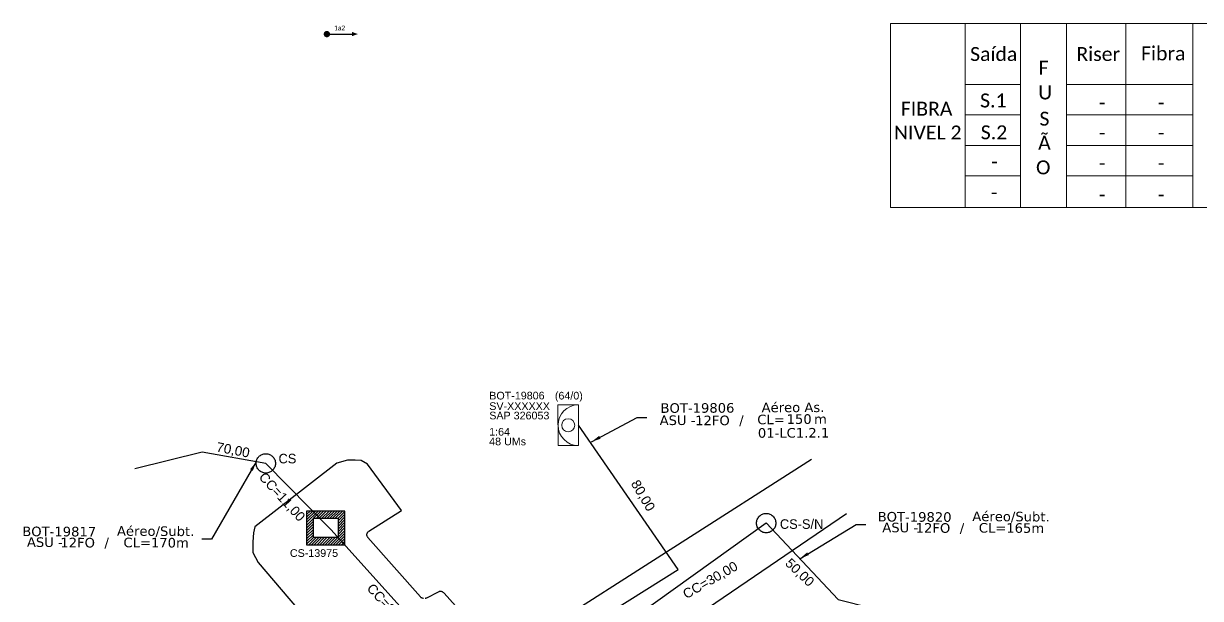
# Model space of a CAD drawing. Header units: metres. Extents: x -1286 to -445, y -500 to 94.
# Drawn here: x -956.3 to -710.5, y -329.5 to -209.5 of the extents above; entities that cross this region are included whole.
import ezdxf
from ezdxf.enums import TextEntityAlignment as Align

# ---------------------------------------------------------------- set-up
doc = ezdxf.new("R2010")
doc.units = ezdxf.units.M
doc.linetypes.add('PHANTOM2', pattern=[1.25, 0.625, -0.125, 0.125, -0.125, 0.125, -0.125])
for name, color, linetype, lineweight in [('(Notas)', 7, 'Continuous', 0), ("20.0-LEGENDA DOS CDO'S", 1, 'Continuous', 0), ('20.1-CDO_INTERIOR', 1, 'Continuous', 0), ('_NUMERAÇÃO_', 34, 'Continuous', 0)]:
    doc.layers.add(name, color=color, linetype=linetype, lineweight=lineweight)
for name, color, linetype in [('10.0-Cartográfico', 4, 'Continuous'), ('10.1-Caixas Subterrâneas', 5, 'Continuous'), ('CAP a instalar', 1, 'Continuous'), ('label_cabos', 7, 'Continuous'), ('Legenda', 1, 'Continuous'), ('SETA', 7, 'Continuous')]:
    doc.layers.add(name, color=color, linetype=linetype)
doc.layers.add('EXTRA', color=50, linetype='Continuous', plot=False)
doc.styles.add('ARIAL', font='arial.ttf')
doc.styles.add('siredit', font='verdana.ttf')
doc.styles.add('WMF-Calibri0', font='calibri.ttf')
doc.linetypes.add('FENCELINE1', pattern='A,0.25,-0.1,[133,ltypeshp.shx,S=0.1,R=0,X=-0.1,Y=0],-0.1,1', length=1.45)
doc.dimstyles.new('CC', dxfattribs={"dimtxt": 0.8, "dimasz": 2, "dimexe": 0.18, "dimexo": 0.0625, "dimgap": 0.09, "dimtad": 0, "dimdec": 0, "dimrnd": 1, "dimzin": 0, "dimdsep": 46, "dimtxsty": 'siredit', "dimblk": 'NONE', "dimcen": 0, "dimse1": 1, "dimse2": 1, "dimsd1": 1, "dimsd2": 1, "dimclrt": 7, "dimadec": 0, "dimazin": 0, "dimtfac": 1, "dimtdec": 0, "dimtofl": 0, "dimtmove": 0, "dimatfit": 3, "dimfxl": 0, "dimtolj": 1, "dimtzin": 0, "dimarcsym": 0})

# ---------------------------------------------------------------- blocks, each defined once
blk = doc.blocks.new('MHMZ')
at = {"color": 0, "linetype": 'PHANTOM2'}
blk.add_circle((0, 0), 0.0000101, dxfattribs=at)
blk = doc.blocks.new('*X70')
at = {"color": 0, "linetype": 'Continuous'}
for p, q in [((-1.25, 0.34099), (-0.49099, 1.1)), ((-1.25, 0.517767), (-0.667767, 1.1)), ((-1.25, 0.694544), (-0.844544, 1.1)), ((-1.25, 0.87132), (-1.02132, 1.1)), ((-1.25, 1.048097), (-1.198097, 1.1)), ((-0.789214, 0.625), (-0.314214, 1.1)), ((-0.612437, 0.625), (-0.137437, 1.1)), ((-0.43566, 0.625), (0.03934, 1.1)), ((-0.258883, 0.625), (0.216117, 1.1)), ((-0.082107, 0.625), (0.392893, 1.1)), ((0.09467, 0.625), (0.56967, 1.1)), ((0.271447, 0.625), (0.746447, 1.1)), ((0.448223, 0.625), (0.923223, 1.1)), ((0.625, 0.625), (1.1, 1.1)), ((0.801777, 0.625), (1.25, 1.073223)), ((0.8035, 0.449947), (1.25, 0.896447)), ((-1.25, 0.164214), (-0.8035, 0.610714)), ((-1.25, -0.012563), (-0.8035, 0.433937)), ((-1.25, -0.18934), (-0.8035, 0.25716)), ((-1.25, -0.366117), (-0.8035, 0.080383)), ((0.8035, 0.27317), (1.25, 0.71967)), ((0.8035, 0.096393), (1.25, 0.542893)), ((0.8035, -0.080383), (1.25, 0.366117)), ((0.8035, -0.25716), (1.25, 0.18934)), ((0.8035, -0.433937), (1.25, 0.012563)), ((-1.25, -0.542893), (-0.8035, -0.096393)), ((-1.25, -0.71967), (-0.8035, -0.27317)), ((-1.25, -0.896447), (-0.8035, -0.449947)), ((-1.25, -1.073223), (-0.801777, -0.625)), ((-1.1, -1.1), (-0.625, -0.625)), ((-0.923223, -1.1), (-0.448223, -0.625)), ((-0.746447, -1.1), (-0.271447, -0.625)), ((-0.56967, -1.1), (-0.09467, -0.625)), ((-0.392893, -1.1), (0.082107, -0.625)), ((-0.216117, -1.1), (0.258883, -0.625)), ((-0.03934, -1.1), (0.43566, -0.625)), ((0.137437, -1.1), (0.612437, -0.625)), ((0.314214, -1.1), (0.789214, -0.625)), ((0.49099, -1.1), (1.25, -0.34099)), ((0.667767, -1.1), (1.25, -0.517767)), ((0.8035, -0.610714), (1.25, -0.164214)), ((0.844544, -1.1), (1.25, -0.694544)), ((1.02132, -1.1), (1.25, -0.87132)), ((1.198097, -1.1), (1.25, -1.048097))]:
    blk.add_line(p, q, dxfattribs=at)
blk = doc.blocks.new('MANHOLE_MQ')
at = {"color": 0, "linetype": 'Continuous'}
for p, q in [((0.00000623, 0.00000569), (-0.00000627, 0.00000569)), ((-0.00000627, 0.00000569), (-0.00000627, -0.00000531)), ((0.00000623, -0.00000531), (0.00000623, 0.00000569)), ((-0.00000404, 0.00000331), (0.00000399, 0.00000331)), ((-0.00000404, -0.00000294), (-0.00000404, 0.00000331)), ((0.00000399, 0.00000331), (0.00000399, -0.00000294)), ((0.00000399, -0.00000294), (-0.00000404, -0.00000294)), ((0.00000399, -0.00000294), (0.00000399, -0.00000294)), ((-0.00000627, -0.00000531), (0.00000623, -0.00000531))]:
    blk.add_line(p, q, dxfattribs=at)
at = {"color": 0, "linetype": 'Continuous', "xscale": 5e-06, "yscale": 5e-06, "zscale": 1e-05}
blk.add_blockref('*X70', (-0.00000002, 0.00000019), dxfattribs=at)
blk = doc.blocks.new('Inst CB AS CFOA-SM-ASU-120-S-12')
at = {"layer": 'label_cabos', "color": 0, "style": 'siredit'}
for tag, flags, p in [('ID_ATIVIDADE', 3, (1.31, 2.67)), ('FATOR', 1, (11.56, 2.55))]:
    blk.add_attdef(tag, text='', height=1, rotation=359.69, dxfattribs=dict(at, flags=flags)).set_placement(p, align=Align.MIDDLE_CENTER)
for tag, p in [('DESTINO_CABO', (3.13, 1.26)), ('TIPO_CABO', (13.11, 1.24)), ('TIPO_CABO', (1.26, 0)), ('CABO', (4.69, -0.05)), ('/', (7.71, -0.05)), ('LANCE', (10.81, 0)), ('UND', (15.96, 0)), ('FID', (13.15, -1.41))]:
    blk.add_attdef(tag, text='', height=1, rotation=359.69, dxfattribs=at).set_placement(p, align=Align.MIDDLE_CENTER)
blk.add_attdef('QTDE', (12.43, -0.47), '', height=1, rotation=359.69, dxfattribs=at)
blk = doc.blocks.new('_None')
blk = doc.blocks.new('LEGENDA DOS CABOS')
at = {"layer": 'EXTRA', "color": 0, "style": 'siredit'}
for tag, p in [('ID', (4.6, 0.97)), ('XX', (9.03, 0.97))]:
    blk.add_attdef(tag, text='', height=0.48, rotation=359.69, dxfattribs=at).set_placement(p, align=Align.MIDDLE_CENTER)
at = {"layer": 'Legenda', "color": 0, "style": 'siredit'}
for tag, p in [('TIPO_CABO', (1.31, 0)), ('CABO', (4.69, -0.05)), ('/', (6.81, -0.05)), ('METROS', (10.03, -0.05))]:
    blk.add_attdef(tag, text='', height=0.8, rotation=359.69, dxfattribs=at).set_placement(p, align=Align.MIDDLE_CENTER)

msp = doc.modelspace()

# ---------------------------------------------------------------- linework, layer by layer
at = {"layer": '(Notas)', "lineweight": 0}
for p, q in [((-759.57, -247.86), (-759.57, -209.49)), ((-748.04, -247.86), (-748.04, -209.49)), ((-738.41, -247.86), (-738.41, -209.49)), ((-726.07, -247.86), (-726.07, -209.49)), ((-712.04, -247.86), (-712.04, -209.49))]:
    msp.add_line(p, q, dxfattribs=at)
at = {"const_width": 0.664}
msp.add_lwpolyline([(-893.24, -211.69, 1), (-892.58, -211.69, 1)], format="xyb", close=True, dxfattribs=at)
at = {"layer": '10.0-Cartográfico'}
for points in [[(-872.73, -329.53), (-872.82, -329.52), (-872.92, -329.48), (-873.02, -329.45), (-873.1, -329.41), (-873.2, -329.36), (-873.27, -329.29), (-873.33, -329.21), (-873.35, -329.21), (-884.33, -316.79), (-884.38, -316.7), (-884.44, -316.63), (-884.48, -316.54), (-884.51, -316.45), (-884.53, -316.36), (-884.55, -316.27), (-884.55, -316.16), (-884.53, -316.07), (-884.51, -315.98), (-884.47, -315.89), (-884.44, -315.8), (-884.4, -315.72), (-884.34, -315.65), (-884.26, -315.58), (-884.19, -315.5), (-884.13, -315.47), (-877.34, -311.18), (-884.43, -301.48), (-885.76, -300.72), (-887, -300.66), (-888.57, -300.68), (-890.8, -301.24), (-907.92, -314.54), (-908.24, -315.85), (-908.38, -317.69), (-908.35, -319.91), (-907.24, -322.04), (-894.04, -337.56)], [(-791.68, -300.51), (-849.17, -337.24)], [(-830.86, -343.42), (-784.41, -311.76)], [(-861.34, -336.38), (-868.43, -328.4), (-868.51, -328.33), (-868.59, -328.28), (-868.67, -328.22), (-868.75, -328.17), (-868.84, -328.13), (-868.94, -328.1), (-869.04, -328.08), (-869.14, -328.08), (-869.25, -328.08), (-869.35, -328.09), (-869.45, -328.1), (-869.55, -328.14), (-869.64, -328.18), (-872.12, -329.44), (-872.22, -329.47), (-872.32, -329.51), (-872.41, -329.53)]]:
    msp.add_lwpolyline(points, dxfattribs=at)
at = {"layer": '20.1-CDO_INTERIOR', "color": 7, "lineweight": 18}
msp.add_lwpolyline([(-844.63, -297.61), (-844.64, -289.11), (-840.39, -289.11), (-840.38, -297.61)], close=True, dxfattribs=at)
msp.add_circle((-842.51, -293.36), 1.36, dxfattribs=at)
msp.add_arc((-840.38, -293.36), 4.25, 90.0276, 270.0276, dxfattribs=at)
at = {"layer": '_NUMERAÇÃO_', "color": 0, "lineweight": 0}
for p, q in [((-481.53, -209.49), (-775.21, -209.49)), ((-775.21, -209.49), (-775.21, -247.86)), ((-748.04, -222.21), (-759.57, -222.21)), ((-712.04, -222.21), (-738.41, -222.21)), ((-748.04, -228.54), (-759.57, -228.54)), ((-712.04, -228.54), (-738.41, -228.54)), ((-748.04, -234.95), (-759.57, -234.95)), ((-712.04, -234.95), (-738.41, -234.95)), ((-748.04, -241.28), (-759.57, -241.28)), ((-712.04, -241.28), (-738.41, -241.28)), ((-481.53, -247.86), (-775.21, -247.86))]:
    msp.add_line(p, q, dxfattribs=at)
at = {"layer": 'CAP a instalar', "color": 7, "ltscale": 5}
for points in [[(-819.52, -323.5), (-840.38, -293.36)], [(-892.03, -315.2), (-905.66, -301.32), (-918.93, -298.97), (-933.01, -302.49)], [(-806.15, -402.1), (-806.15, -402.1), (-853.18, -351.75), (-831.65, -335.58), (-801.13, -313.76), (-786.15, -329.75), (-772.07, -333.28)], [(-892.03, -315.2), (-859.52, -351.34)]]:
    msp.add_lwpolyline(points, dxfattribs=at)
at = {"layer": 'CAP a instalar', "color": 7, "linetype": 'FENCELINE1', "ltscale": 5}
msp.add_lwpolyline([(-836.67, -358.9), (-850.41, -342.82), (-819.52, -323.5)], dxfattribs=at)
at = {"layer": 'SETA'}
msp.add_lwpolyline([(-892.91, -211.69), (-887.2, -211.69)], dxfattribs=at)
msp.add_solid([(-887.66, -211.24), (-886.44, -211.68), (-887.66, -212.13)], dxfattribs=at)

# ---------------------------------------------------------------- block references
at = {"layer": '10.1-Caixas Subterrâneas', "xscale": 200000, "yscale": 200000, "zscale": 200000}
for p in [(-905.66, -301.32), (-801.16, -313.79)]:
    msp.add_blockref('MHMZ', p, dxfattribs=at)
at = {"layer": '10.1-Caixas Subterrâneas', "color": 30, "xscale": 639575.1086223163, "yscale": 639575.1086223164, "zscale": 639575.1086223164, "rotation": 180.0000000000627}
msp.add_blockref('MANHOLE_MQ', (-893.16, -314.66), dxfattribs=at)
at = {"layer": 'label_cabos'}
ref = msp.add_blockref('Inst CB AS CFOA-SM-ASU-120-S-12', (-821.76, -292.33), dxfattribs=dict(at, xscale=2, yscale=2, zscale=2, rotation=0.4634636605575906))
ref.add_attrib('DESTINO_CABO', 'BOT-19806', dxfattribs={"color": 0, "height": 2, "rotation": 0.1535, "style": 'siredit'}).set_placement((-815.51, -289.75), align=Align.MIDDLE_CENTER)
ref.add_attrib('TIPO_CABO', 'Aéreo As.', dxfattribs={"color": 0, "height": 2, "rotation": 0.1535, "style": 'siredit'}).set_placement((-795.56, -289.62), align=Align.MIDDLE_CENTER)
ref.add_attrib('CABO', '12FO', dxfattribs={"color": 0, "height": 2, "rotation": 0.1535, "style": 'siredit'}).set_placement((-812.38, -292.35), align=Align.MIDDLE_CENTER)
ref.add_attrib('/', '/', dxfattribs={"color": 0, "height": 2, "rotation": 0.1535, "style": 'siredit'}).set_placement((-806.33, -292.3), align=Align.MIDDLE_CENTER)
ref.add_attrib('TIPO_CABO', 'ASU - ', dxfattribs={"color": 0, "height": 2, "rotation": 0.1535, "style": 'siredit'}).set_placement((-819.23, -292.31), align=Align.MIDDLE_CENTER)
ref.add_attrib('FID', '01-LC1.2.1', dxfattribs={"color": 0, "height": 2, "rotation": 0.1535, "style": 'siredit'}).set_placement((-795.44, -294.94), align=Align.MIDDLE_CENTER)
ref.add_attrib('LANCE', 'CL=', dxfattribs={"color": 0, "height": 2, "rotation": 0.1535, "style": 'siredit'}).set_placement((-800.14, -292.15), align=Align.MIDDLE_CENTER)
ref.add_attrib('QTDE', '150', (-796.89, -293.07), dxfattribs={"color": 0, "height": 2, "rotation": 0.1535, "style": 'siredit'})
ref.add_attrib('UND', 'm', dxfattribs={"color": 0, "height": 2, "rotation": 0.1535, "style": 'siredit'}).set_placement((-789.83, -292.06), align=Align.MIDDLE_CENTER)
at = {"layer": 'label_cabos', "color": 0, "lineweight": 0}
ref = msp.add_blockref('LEGENDA DOS CABOS', (-778.64, -315.75), dxfattribs=dict(at, xscale=2, yscale=2, zscale=2))
ref.add_attrib('ID', 'BOT-19820', dxfattribs={"color": 0, "height": 2, "rotation": 359.69, "style": 'siredit'}).set_placement((-770.16, -312.49), align=Align.MIDDLE_CENTER)
ref.add_attrib('CABO', '12FO', dxfattribs={"color": 0, "height": 2, "rotation": 359.69, "style": 'siredit'}).set_placement((-766.32, -314.8), align=Align.MIDDLE_CENTER)
ref.add_attrib('METROS', 'CL=165m', dxfattribs={"color": 0, "height": 2, "rotation": 359.69, "style": 'siredit'}).set_placement((-749.93, -314.8), align=Align.MIDDLE_CENTER)
ref.add_attrib('XX', 'Aéreo/Subt.', dxfattribs={"color": 0, "height": 2, "rotation": 359.69, "style": 'siredit'}).set_placement((-750.03, -312.41), align=Align.MIDDLE_CENTER)
ref.add_attrib('/', '/', dxfattribs={"color": 0, "height": 2, "rotation": 359.69, "style": 'siredit'}).set_placement((-760.26, -314.8), align=Align.MIDDLE_CENTER)
ref.add_attrib('TIPO_CABO', 'ASU -', dxfattribs={"color": 0, "height": 2, "rotation": 359.69, "style": 'siredit'}).set_placement((-773.16, -314.71), align=Align.MIDDLE_CENTER)
ref = msp.add_blockref('LEGENDA DOS CABOS', (-957.29, -318.8), dxfattribs=dict(at, xscale=2, yscale=2, zscale=2))
ref.add_attrib('ID', 'BOT-19817', dxfattribs={"color": 0, "height": 2, "rotation": 359.69, "style": 'siredit'}).set_placement((-948.81, -315.55), align=Align.MIDDLE_CENTER)
ref.add_attrib('CABO', '12FO', dxfattribs={"color": 0, "height": 2, "rotation": 359.69, "style": 'siredit'}).set_placement((-944.96, -317.86), align=Align.MIDDLE_CENTER)
ref.add_attrib('METROS', 'CL=170m', dxfattribs={"color": 0, "height": 2, "rotation": 359.69, "style": 'siredit'}).set_placement((-928.57, -317.86), align=Align.MIDDLE_CENTER)
ref.add_attrib('XX', 'Aéreo/Subt.', dxfattribs={"color": 0, "height": 2, "rotation": 359.69, "style": 'siredit'}).set_placement((-928.67, -315.46), align=Align.MIDDLE_CENTER)
ref.add_attrib('/', '/', dxfattribs={"color": 0, "height": 2, "rotation": 359.69, "style": 'siredit'}).set_placement((-938.9, -317.86), align=Align.MIDDLE_CENTER)
ref.add_attrib('TIPO_CABO', 'ASU -', dxfattribs={"color": 0, "height": 2, "rotation": 359.69, "style": 'siredit'}).set_placement((-951.81, -317.76), align=Align.MIDDLE_CENTER)

# ---------------------------------------------------------------- texts
at = {"color": 7, "linetype": 'Continuous', "lineweight": 0, "style": 'WMF-Calibri0'}
for s, height, p in [('Saída', 2.911, (-753.64, -215.85)), ('Riser', 2.911, (-731.81, -215.85)), ('Fibra', 2.911, (-718.23, -215.72)), ('F', 2.91, (-743.22, -218.72)), ('U', 2.91, (-742.89, -223.87)), ('FIBRA ', 2.911, (-767.14, -227.27)), ('S.1', 2.911, (-753.72, -225.54)), ('S.1', 2.911, (-753.72, -225.55)), ('-', 2.91, (-730.99, -226.02)), ('-', 2.91, (-718.65, -226.02)), ('S', 2.91, (-743.04, -229.35)), ('NIVEL 2', 2.911, (-767.41, -232.24)), ('S.2', 2.911, (-753.58, -232.2)), ('Ã', 2.91, (-743.05, -234.37)), ('-', 2.91, (-730.99, -232.3)), ('-', 2.91, (-718.65, -232.3)), ('-', 2.91, (-753.45, -238.35)), ('O', 2.91, (-743.3, -239.52)), ('-', 2.91, (-730.99, -238.63)), ('-', 2.91, (-718.65, -238.63)), ('-', 2.91, (-753.52, -244.77)), ('-', 2.91, (-730.99, -245.21)), ('-', 2.91, (-718.65, -245.21))]:
    msp.add_text(s, height=height, dxfattribs=at).set_placement(p, align=Align.MIDDLE_CENTER)
at = {"insert": (-890.26, -210.41), "char_height": 0.9957, "width": 16.8333, "attachment_point": 5}
msp.add_mtext('{\\fCalibri|b0|i0|c0|p34;\\C7;1a2}', dxfattribs=at)
at = {"style": 'ARIAL'}
for tag, rotation, p in [('70,00', 349.1931, (-912.68, -299.48)), ('CC=11,00', 312.4611, (-902.99, -308.96)), ('80,00', 300.603, (-827.71, -308.53)), ('CC=30,00', 29.935, (-812.35, -326.53)), ('50,00', 316.2776, (-794.81, -324.79)), ('CC=33,00', 312.4611, (-880.44, -332.2))]:
    msp.add_attdef(tag, text='(XX/YY)', height=2, rotation=rotation, dxfattribs=at).set_placement(p, align=Align.CENTER)
at = {"layer": '10.1-Caixas Subterrâneas'}
for s, p in [('CS', (-903, -301.32)), ('CS-S/N', (-798.29, -314.99))]:
    msp.add_text(s, height=2, dxfattribs=at).set_placement(p)
at = {"layer": '10.1-Caixas Subterrâneas', "color": 30, "style": 'ARIAL'}
msp.add_text('CS-13975', height=1.6, dxfattribs=at).set_placement((-900.63, -320.84))
at = {"layer": "20.0-LEGENDA DOS CDO'S", "color": 7, "style": 'ARIAL'}
for s, rotation, p in [('BOT-19806', 0.118, (-858.99, -287.98)), ('SV-XXXXXX', 359.9724, (-858.99, -290.16)), ('SAP 326053', 359.9724, (-858.99, -292.13)), ('1:64', 359.9724, (-859.01, -295.52)), ('48 UMs', 359.9724, (-859.01, -297.54))]:
    msp.add_text(s, height=1.6, rotation=rotation, dxfattribs=at).set_placement(p)
msp.add_text('(64/0)', height=1.6, rotation=359.9724, dxfattribs=at).set_placement((-842.37, -287.98), align=Align.CENTER)

# ---------------------------------------------------------------- leaders
at = {"layer": 'label_cabos'}
for points in [[(-837.67, -296.82), (-828.09, -291.75), (-826.09, -291.75)], [(-907.65, -300.97), (-917.03, -317.14), (-919.03, -317.14)], [(-794.14, -321.22), (-782.35, -314.08), (-780.35, -314.08)]]:
    msp.add_leader(points, dimstyle='CC', override={"dimgap": 0.09, "dimtad": 0}, dxfattribs=at)

doc.saveas('drawing.dxf')
